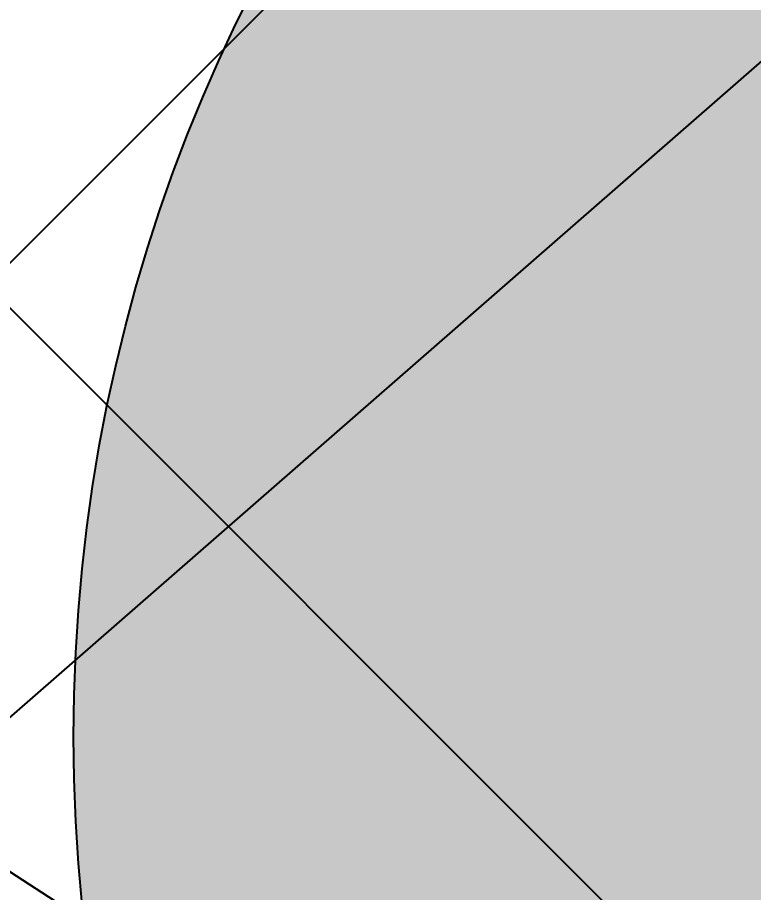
# Model space of a CAD drawing. Extents: x 363066 to 375462, y 6077936 to 6083550.
# Drawn here: x 373179.88 to 373184.81, y 6080012.32 to 6080018.18 of the extents above; entities that cross this region are included whole.
import ezdxf
from ezdxf.enums import TextEntityAlignment as Align

# ---------------------------------------------------------------- set-up
doc = ezdxf.new("R2010")
doc.units = 0
doc.header["$LTSCALE"] = 5
doc.header["$PDMODE"] = 35
doc.header["$PDSIZE"] = 15
doc.linetypes.add('foc-FLOWLINE', pattern=[3.75, 2.5, -1.25])
for name, color, linetype in [('AS-UNDERLAY-H', 141, 'Continuous'), ('C-RW', 13, 'Continuous'), ('CG-NOTES', 7, 'Continuous'), ('F-EZE', 190, 'foc-FLOWLINE'), ('P-STATION', 7, 'Continuous'), ('T-CREEK', 160, 'Continuous'), ('T-WATER', 160, 'Continuous')]:
    doc.layers.add(name, color=color, linetype=linetype)
doc.layers.add('Waypoints_00892-25_-RF_wi', color=7, linetype='Continuous', plot=False)
doc.styles.add('80L', font='ARIALN.TTF', dxfattribs={"height": 10})
doc.styles.add('foc-LtypeFont', font='ARIALN.TTF', dxfattribs={"height": 7.35})
doc.linetypes.add('foc-TOPO-flowdirection-NOLINE', pattern='A,0,[">",foc-LtypeFont,S=0.3,R=0,X=0,Y=-0.945],-20,[">",foc-LtypeFont,S=0.3,R=0,X=0,Y=-0.945],0', length=20)

# ---------------------------------------------------------------- blocks, each defined once
blk = doc.blocks.new('*U428')
at = {"layer": 'AS-UNDERLAY-H'}
h = blk.add_hatch(color=256, dxfattribs=at)
h.dxf.hatch_style = 1
edge = h.paths.add_edge_path()
edge.add_arc((0, 0), 11, 0, 360)
at = {"layer": 'CG-NOTES', "color": 182}
blk.add_circle((0, 0), 11, dxfattribs=at)
at = {"color": 182, "style": '80L'}
blk.add_attdef('#', text='', height=10, dxfattribs=at).set_placement((0, 0), align=Align.MIDDLE_CENTER)

msp = doc.modelspace()

# ---------------------------------------------------------------- linework, layer by layer
at = {"layer": 'C-RW', "flags": 128}
msp.add_lwpolyline([(374103.8559, 6079435.33), (373751.0644, 6079676.4341), (373721.4557, 6079696.6689), (373644.5126, 6079749.2527), (373479.3835, 6079819.4542), (373284.4608, 6079945.0403), (373235.4656, 6079976.6092), (373008.0333, 6080123.1576), (373004.253, 6080127.3251), (372998.618, 6080133.5348), (372954.0792, 6080182.6279), (372943.8944, 6080194.0593), (372942.0083, 6080196.1763), (372934.979, 6080204.0664), (372929.0087, 6080210.7669), (372879.2835, 6080266.5795), (372864.5431, 6080278.1765), (372559.9978, 6080488.4715), (372490.3777, 6080535.1553), (372413.5647, 6080599.3725), (372277.03, 6080724.9059)], dxfattribs=at)
at = {"layer": 'F-EZE', "flags": 128}
msp.add_lwpolyline([(374537.6642, 6079045.1012), (374568.3534, 6079089.9131), (374547.1642, 6079104.4849), (374532.2974, 6079114.6731), (374524.0904, 6079120.3247), (374286.7204, 6079283.3835), (374283.3951, 6079285.6573), (374272.6151, 6079271.2337), (374260.9767, 6079255.6558), (374220.9599, 6079285.5238), (374199.3293, 6079301.6697), (374187.3145, 6079310.6371), (374154.9112, 6079334.824), (374138.7699, 6079346.8723), (374138.21, 6079347.2904), (374134.584, 6079349.9971), (374117.7002, 6079362.6002), (374114.3771, 6079365.081), (374113.831, 6079365.4883), (374097.3193, 6079377.8138), (374072.8798, 6079396.0569), (374088.3314, 6079427.771), (374030.9528, 6079466.9853), (373750.5636, 6079658.6074), (373742.6007, 6079664.0496), (373720.9551, 6079678.8423), (373637.2762, 6079736.0296), (373472.3835, 6079806.1306), (373348.9905, 6079884.4453), (373346.2867, 6079880.2395), (373270.654, 6079928.2418), (373243.0828, 6079946.2158), (373194.7056, 6079977.7686), (373011.1522, 6080097.4887), (372943.1789, 6080172.3182), (372934.23, 6080182.3707), (372928.3909, 6080188.9167), (372927.2017, 6080190.262), (372869.5015, 6080255.0393), (372869.1482, 6080255.4143), (372855.6659, 6080266.0828), (372551.5627, 6080476.0715), (372481.3029, 6080523.1899), (372403.6237, 6080588.1318), (372266.7441, 6080713.9877), (372174.5905, 6080801.4399), (372149.6431, 6080825.1163), (372120.2585, 6080853.0021), (371815.2884, 6081142.4165), (371680.7369, 6081270.1055), (371676.6486, 6081265.8042), (371673.2993, 6081263.4064), (371662.8217, 6081273.3544), (371640.1825, 6081294.8374), (371636.7809, 6081298.0694), (371627.0688, 6081307.2916), (371614.0402, 6081319.6775), (371607.1677, 6081326.2082), (371594.1137, 6081338.6133), (371581.1509, 6081350.932), (371582.1305, 6081356.3118), (371579.1312, 6081359.1487), (371582.8155, 6081363.0439), (371441.0603, 6081497.5697), (371334.803, 6081598.4087), (371325.0542, 6081607.6601), (371300.4074, 6081631.0494), (371288.7866, 6081642.0783), (371277.9096, 6081652.4), (371116.0637, 6081805.9919), (371065.3258, 6081846.1694), (371025.7267, 6081872.9998), (370957.0561, 6081901.5093), (370912.9604, 6081914.9756), (370793.3897, 6081933.5863), (370794.0412, 6081938.0629), (370788.2503, 6081938.9075), (370789.1259, 6081944.8347), (370794.9048, 6081943.9976), (370796.2715, 6081953.3898), (370773.0005, 6081957.0146), (370753.2419, 6081960.0928), (370549.5416, 6081991.8231), (370519.4985, 6081996.5032), (370349.5318, 6082022.9792), (370231.7104, 6081935.4299), (370103.2446, 6081954.1663), (370016.131, 6082071.2918), (369866.7336, 6082091.7464), (369838.4286, 6082111.7365), (369716.7361, 6082128.723), (369715.0108, 6082128.964), (369230.2398, 6082202.5852), (368935.3902, 6082243.7044), (368927.8556, 6082206.0719), (368922.4896, 6082206.7786), (368892.427, 6082210.7381), (368890.8006, 6082210.9523), (368875.9, 6082212.9157), (368870.9334, 6082213.57), (368865.9606, 6082214.2251), (368853.0571, 6082215.9249), (368847.2361, 6082216.6917), (368775.1252, 6082226.7881), (368687.8896, 6082236.957), (368546.6008, 6082245.1416), (368478.3998, 6082278.6917), (368088.3152, 6082294.7228), (368018.6809, 6082297.5843), (368003.607, 6082298.2038), (367995.5797, 6082298.5337), (367868.0122, 6082305.2743), (367850.5437, 6082296.225), (367808.4067, 6082298.2855), (367793.1621, 6082299.0305), (367788.4158, 6082299.263), (367783.174, 6082299.5191), (367754.4055, 6082300.926), (367737.0105, 6082311.8667), (367725.4265, 6082312.424), (367721.3995, 6082312.6179), (367317.4848, 6082332.0742), (367292.9644, 6082334.2171), (367262.8637, 6082336.8469), (367224.4662, 6082340.2017), (367177.4916, 6082347.5719), (367081.9231, 6082363.5199), (367034.6644, 6082368.8606), (366999.6901, 6082370.1873), (366523.486, 6082376.8146), (366518.8038, 6082376.8796), (366506.2619, 6082377.6093), (366457.7015, 6082380.436), (365896.8066, 6082413.0834), (365814.4504, 6082412.9294), (365740.2429, 6082405.8247), (365686.6658, 6082396.5272), (365661.5694, 6082390.1596), (365631.1591, 6082382.4431), (365333.7048, 6082306.9684), (365319.3583, 6082303.0141), (365288.2919, 6082294.4473), (365266.6425, 6082288.4779), (365263.6177, 6082298.0169), (365262.1034, 6082302.7821), (365285.8953, 6082309.3426), (365314.83, 6082317.3217), (365329.2968, 6082321.3112), (365329.7935, 6082321.4479), (365631.6257, 6082398.0333), (365662.0365, 6082405.7498), (365683.5352, 6082411.2049), (365738.2435, 6082420.6985), (365813.7204, 6082427.9245), (365897.2335, 6082428.0816), (366458.1372, 6082395.0779), (366478.1562, 6082393.9005), (366507.7906, 6082392.5438), (366515.4484, 6082392.205), (366524.0582, 6082391.8269), (366532.8501, 6082391.7015), (367000.0784, 6082385.18), (367035.792, 6082383.8256), (367084.0008, 6082378.3778), (367180.0851, 6082362.3421), (367226.2826, 6082355.0968), (367263.3077, 6082351.8622), (367293.4082, 6082349.2318), (367318.4988, 6082347.0397), (367783.5796, 6082324.6368), (367783.5053, 6082320.4918), (367783.4148, 6082314.7552), (367788.6472, 6082314.4785), (367793.4017, 6082314.2272), (367808.6345, 6082313.4213), (367844.4523, 6082311.528), (367844.6597, 6082316.5196), (367844.8675, 6082321.5149), (367997.8462, 6082313.4316), (367999.4095, 6082313.3542), (368005.87, 6082313.0859), (368020.9442, 6082312.4687), (368088.7549, 6082309.6844), (368482.1785, 6082293.5462), (368550.498, 6082259.9382), (368689.2117, 6082251.9022), (368781.5206, 6082240.9028), (368850.1607, 6082231.3683), (368855.984, 6082230.6156), (368868.8987, 6082228.947), (368873.8744, 6082228.3048), (368878.8434, 6082227.6627), (368892.8679, 6082225.8513), (368893.7517, 6082225.737), (368908.7548, 6082223.7995), (368916.0237, 6082261.5505), (368920.8439, 6082260.8788), (368924.0562, 6082260.4311), (369232.3945, 6082217.4301), (369717.1738, 6082143.8074), (369739.5775, 6082140.4051), (369844.1092, 6082126.0886), (369872.3959, 6082106.1115), (370011.9193, 6082087.0087), (370106.5737, 6081959.7444), (370230.1222, 6081941.7247), (370358.1047, 6082036.8247), (370519.9339, 6082011.6163), (370549.9772, 6082006.9364), (370755.4023, 6081974.9372), (370775.1609, 6081971.8592), (370799.8592, 6081968.012), (370813.2494, 6081965.9262), (370810.3679, 6081946.1247), (370916.3215, 6081929.6334), (370962.1346, 6081915.6422), (371032.8819, 6081886.2707), (371074.2009, 6081858.2748), (371125.9022, 6081817.3349), (371288.2172, 6081663.2976), (371299.094, 6081652.9751), (371322.8699, 6081630.4126), (371335.3793, 6081618.5407), (371599.4497, 6081367.9371), (371597.3236, 6081356.2565), (371610.3832, 6081343.8638), (371617.2556, 6081337.3431), (371630.2792, 6081324.9856), (371639.8014, 6081315.9513), (371643.4064, 6081312.5296), (371650.5909, 6081305.676), (371666.0045, 6081291.0946), (371668.7532, 6081288.4875), (371672.3715, 6081285.0473), (371679.2065, 6081292.265), (372120.832, 6080873.1519), (372150.2159, 6080845.2538), (372197.0635, 6080800.7996), (372277.03, 6080724.9059), (372413.5647, 6080599.3725), (372490.3777, 6080535.1553), (372559.9978, 6080488.4715), (372864.5431, 6080278.1765), (372879.2835, 6080266.5795), (372929.0087, 6080210.7669), (372934.979, 6080204.0664), (372942.0083, 6080196.1763), (372943.8944, 6080194.0593), (372954.0792, 6080182.6279), (372998.618, 6080133.5348), (373004.253, 6080127.3251), (373008.0333, 6080123.1576), (373235.4656, 6079976.6092), (373284.4608, 6079945.0403), (373479.3835, 6079819.4542), (373644.5126, 6079749.2527), (373721.4557, 6079696.6689), (373751.0644, 6079676.4341), (374103.8559, 6079435.33), (374119.6528, 6079423.5427), (374106.2569, 6079396.101), (374123.0653, 6079383.541), (374123.553, 6079383.1768), (374126.6279, 6079380.8803), (374143.7617, 6079368.0859), (374147.4417, 6079365.3381), (374147.9426, 6079364.9641), (374162.0101, 6079354.4586), (374164.2222, 6079353.1771), (374199.2478, 6079326.6519), (374211.2511, 6079317.689), (374232.8766, 6079301.5405), (374236.8763, 6079298.5538), (374242.8723, 6079306.5867), (374254.8929, 6079297.6133), (374255.6307, 6079298.6063), (374267.6143, 6079314.6299), (374279.7721, 6079306.2855), (374294.6289, 6079296.079), (374532.7938, 6079132.455), (374574.6435, 6079103.702), (374589.1521, 6079093.7358), (374586.5251, 6079089.9007), (374592.0533, 6079086.1148), (374588.664, 6079081.1657), (374583.1362, 6079084.9518), (374555.4934, 6079044.5889)], dxfattribs=at)
at = {"layer": 'T-CREEK', "linetype": 'foc-TOPO-flowdirection-NOLINE', "flags": 128}
msp.add_lwpolyline([(372773.5874, 6079134.9262), (372811.9304, 6079136.324), (372857.8103, 6079140.523), (372916.1935, 6079185.6615), (372948.0562, 6079204.342), (372984.1094, 6079219.6954), (373002.4482, 6079251.7471), (373005.4096, 6079284.7222), (373006.2954, 6079294.5859), (373006.6702, 6079298.7581), (373004.1333, 6079342.7174), (372984.7705, 6079373.5673), (372951.6234, 6079390.8779), (372920.9485, 6079411.0111), (372910.6701, 6079446.5253), (372930.5272, 6079476.3715), (372956.3891, 6079500.5171), (372988.4902, 6079519.0875), (373017.2724, 6079541.5245), (373027.4452, 6079581.3494), (373018.5593, 6079623.427), (372997.3411, 6079652.8804), (373014.2334, 6079681.0171), (373045.7875, 6079700.3382), (373073.9133, 6079723.2401), (373065.4371, 6079762.6116), (373033.5993, 6079784.0821), (373002.6742, 6079800.0806), (372972.0532, 6079820.4541), (372920.6804, 6079870.5256), (372905.8482, 6079902.6831), (372906.7302, 6079912.6834), (372914.8644, 6079943.0282), (372947.2702, 6079961.076), (372996.9982, 6079961.4126), (373033.6072, 6079971.4585), (373037.2033, 6079972.4446), (373068.3602, 6079960.2024), (373082.9434, 6079924.3745), (373081.6324, 6079880.1984), (373112.8532, 6079895.804), (373134.5694, 6079924.047), (373152.8411, 6079956.5084), (373161.4024, 6079997.4141), (373188.2211, 6080020.8183), (373230.6581, 6080029.2432), (373266.2893, 6080045.0653), (373277.4933, 6080056.5081), (373291.8193, 6080071.2591), (373308.3604, 6080104.6864), (373332.3493, 6080131.2054), (373369.1881, 6080123.0312), (373398.5351, 6080141.0735), (373392.2995, 6080185.847), (373390.1331, 6080230.2416), (373415.3222, 6080255.6684), (373445.3031, 6080277.1376), (373480.828, 6080292.3601), (373507.9883, 6080316.4195), (373520.3201, 6080354.2867), (373555.1531, 6080349.2513), (373574.4312, 6080316.8101), (373590.0552, 6080281.8224), (373615.665, 6080256.2244), (373643.1841, 6080277.1706), (373656.9503, 6080314.0733), (373653.5053, 6080357.6703), (373637.5711, 6080393.4201), (373641.2962, 6080434.7605), (373660.4301, 6080465.4122), (373683.6801, 6080493.5061), (373685.3274, 6080546.1957), (373681.4521, 6080556.4575), (373664.7413, 6080579.3442), (373648.5102, 6080595.4801), (373639.2204, 6080609.6525), (373645.3874, 6080645.3715), (373649.973, 6080651.9692), (373681.0781, 6080671.6963), (373731.1951, 6080674.1611), (373763.9081, 6080693.8027), (373771.0632, 6080710.9704), (373759.381, 6080738.4744), (373774.2532, 6080764.0283), (373802.5824, 6080788.6341), (373805.9764, 6080795.2517), (373792.9501, 6080824.2703), (373784.2624, 6080828.5958), (373750.7941, 6080837.4034), (373719.8893, 6080859.8803), (373719.5724, 6080882.5408)], dxfattribs=at)
at = {"layer": 'T-WATER'}
msp.add_lwpolyline([(372947.2702, 6079961.076), (372996.9982, 6079961.4126), (373033.6072, 6079971.4585), (373037.2033, 6079972.4446), (373068.3602, 6079960.2024), (373082.9434, 6079924.3745), (373081.6324, 6079880.1984), (373112.8532, 6079895.804), (373134.5694, 6079924.047), (373152.8411, 6079956.5084), (373161.4024, 6079997.4141), (373188.2211, 6080020.8183), (373230.6581, 6080029.2432), (373266.2893, 6080045.0653), (373277.4933, 6080056.5081), (373291.8193, 6080071.2591), (373308.3604, 6080104.6864), (373332.3493, 6080131.2054)], dxfattribs=at)
at = {"layer": 'Waypoints_00892-25_-RF_wi', "color": 1}
for p in [(373171.4946, 6080008.201), (373193.5685, 6080002.4943), (373184.3458, 6079999.4299)]:
    msp.add_point(p, dxfattribs=at)

# ---------------------------------------------------------------- block references
at = {"layer": 'P-STATION'}
msp.add_blockref('*U428', (373191.2555, 6080013.3627), dxfattribs=at).add_auto_attribs({'#': '246'})

doc.saveas('drawing.dxf')
